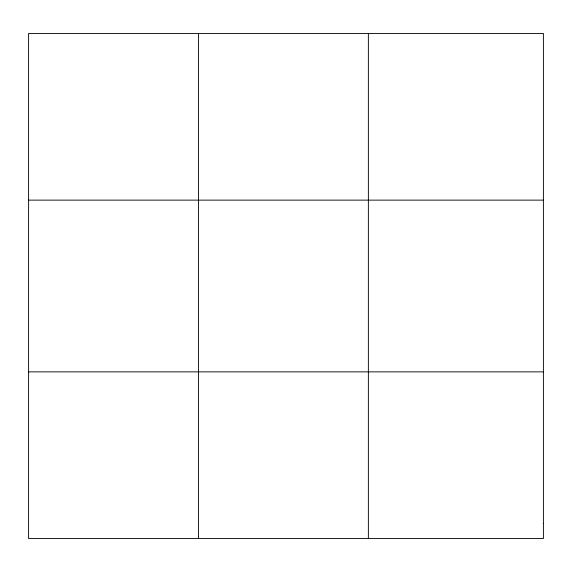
<?xml version="1.0" encoding="UTF-8"?>
<svg xmlns="http://www.w3.org/2000/svg" width="572" height="572" viewBox="0 0 572 572"><rect width="100%" height="100%" fill="white"/><g stroke="black" fill="none" stroke-linecap="round" stroke-linejoin="round"><path stroke-width="0.86" d="M198.484 538.552L198.484 33.448M368.368 538.552L368.368 33.448M28.6 200.128L543.4 200.128M28.6 371.872L543.4 371.872M543.4 523.401L543.4 538.552L28.6 538.552L28.6 33.448L543.4 33.448L543.4 523.401"/></g></svg>
